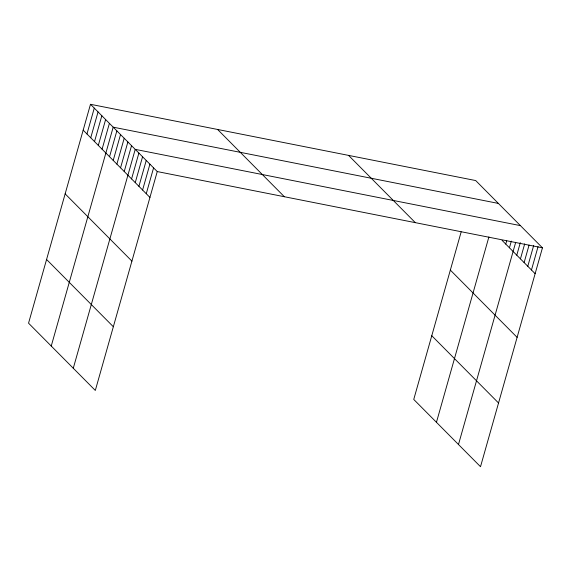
<?xml version="1.0" encoding="UTF-8"?>
<svg xmlns="http://www.w3.org/2000/svg" width="571" height="571" viewBox="0 0 571 571"><rect width="100%" height="100%" fill="white"/><g stroke="black" fill="none" stroke-linecap="round" stroke-linejoin="round"><path stroke-width="0.86" d="M90.489 104.3L28.55 323.179L95.314 390.443L157.253 171.564L90.489 104.3L475.686 180.557L542.45 247.821L480.511 466.7L413.747 399.436L461.161 231.89M86.956 133.964L94.272 108.112M90.739 137.775L98.055 111.923M94.522 141.587L101.838 115.735M98.305 145.398L105.621 119.546M102.088 149.209L109.404 123.357M51.247 346.047L113.186 127.169L498.383 203.426M109.546 156.725L116.855 130.873M113.215 160.422L120.531 134.57M116.884 164.12L124.2 138.268M120.56 167.824L127.875 141.972M124.228 171.521L131.544 145.669M73.281 368.245L135.22 149.366L520.417 225.624M131.573 178.923L138.889 153.071M135.248 182.62L142.564 156.768M138.917 186.317L146.233 160.465M142.593 190.022L149.909 164.17M146.262 193.719L153.578 167.867M436.451 422.304L488.904 236.922M505.756 244.074L506.705 240.741M509.432 247.778L511.316 241.105M458.484 444.502L515.699 242.304M516.776 255.173L520.317 242.668M520.445 258.877L524.692 243.867M524.121 262.574L529.074 245.059M527.79 266.272L533.692 245.423M531.465 269.976L538.068 246.622M157.253 171.564L542.45 247.821M502.087 240.377L535.134 273.673M348.567 155.391L415.331 222.654M450.348 270.104L517.112 337.368M431.776 335.734L498.54 402.998M217.601 129.467L284.365 196.731M83.173 130.152L149.937 197.416M65.144 193.855L131.908 261.118M46.572 259.484L113.344 326.74"/></g></svg>
